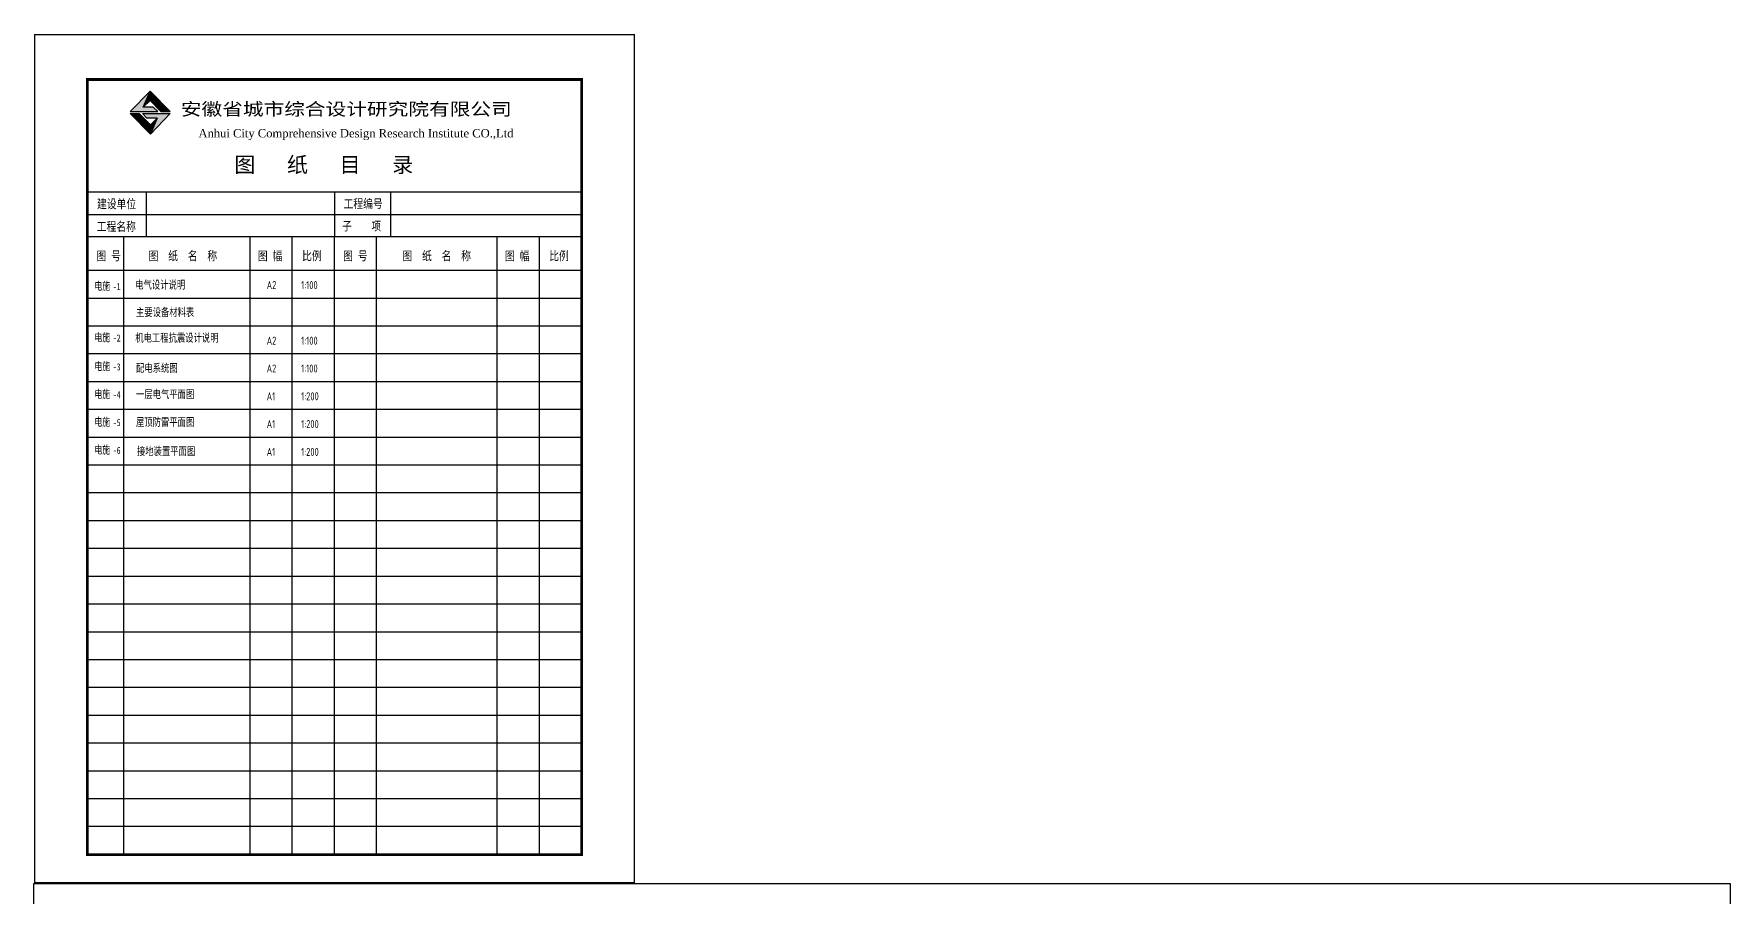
# Model space of a CAD drawing. Extents: x 69728788 to 150676229, y 20327566 to 43663798.
# Drawn here: x 75430225 to 75489625, y 20809491 to 20839715 of the extents above; entities that cross this region are included whole.
import ezdxf

# ---------------------------------------------------------------- set-up
doc = ezdxf.new("R2010")
doc.units = 0
doc.header["$LTSCALE"] = 1000
doc.header["$MEASUREMENT"] = 0
doc.layers.get('0').update_dxf_attribs({"linetype": 'CONTINUOUS'})
for name, color, linetype in [('A_DE_DETAIL_3', 144, 'CONTINUOUS'), ('PUB_TEXT', 7, 'CONTINUOUS'), ('PUB_TITLE', 4, 'CONTINUOUS')]:
    doc.layers.add(name, color=color, linetype=linetype)
doc.styles.add('-宋体', font='SimSun.ttf')
doc.styles.add('_HZDX', font='atssdeng.shx', dxfattribs={"width": 0.8, "bigfont": 'atssdchn.shx'})
doc.styles.add('_SIMPLEX9', font='SimSun.ttf', dxfattribs={"width": 0.675})
doc.styles.add('GHF', font='times.ttf')
doc.styles.add('宋体', font='SimSun.ttf', dxfattribs={"width": 0.8})
pattern_1 = [(0, (74318362.8155, 21325505.901), (1.983867188, 3.967734375), [0, -3.967734375])]

msp = doc.modelspace()

# ---------------------------------------------------------------- hatches: boundary and pattern name
at = {"lineweight": -3}
msp.add_hatch(color=1, dxfattribs=at).paths.add_polyline_path([(75434052.1, 20837152), (75434292.9, 20837710.6), (75433598.4, 20836996.9), (75434565.4, 20836996.9), (75434405, 20837152)])
at = {"layer": 'A_DE_DETAIL_3', "lineweight": -3}
for color, points in [(41, [(75434672.3, 20836993.9), (75434999.7, 20836993.9), (75434292.9, 20837710.6)]), (1, [(75434022.3, 20836927.2), (75434180.2, 20836761.5), (75434537.9, 20836761.5), (75434302.3, 20836202), (75435000.3, 20836927.2)]), (41, [(75433911.6, 20836925), (75433590.5, 20836925), (75434302.3, 20836202)])]:
    msp.add_hatch(color=color, dxfattribs=at).paths.add_polyline_path(points)
at = {"layer": 'PUB_TEXT', "lineweight": -3}
h = msp.add_hatch(dxfattribs=at)
h.set_pattern_fill('松散材料', color=256, scale=2.116125, style=0)
h.set_pattern_definition(pattern_1)
h.paths.add_polyline_path([(75434292.9, 20837382.1), (75434292.9, 20837710.6), (75434052.1, 20837152)])
h = msp.add_hatch(dxfattribs=at)
h.set_pattern_fill('松散材料', color=256, scale=2.116125, style=0)
h.set_pattern_definition(pattern_1)
h.paths.add_polyline_path([(75434672.3, 20836993.9), (75434292.9, 20837710.6), (75434292.9, 20837382.1)])
h = msp.add_hatch(dxfattribs=at)
h.set_pattern_fill('松散材料', color=256, scale=2.116125, style=0)
h.set_pattern_definition(pattern_1)
h.paths.add_polyline_path([(75433911.6, 20836925), (75434302.3, 20836202), (75434302.3, 20836535.3)])
h.paths.add_polyline_path([(75434302.3, 20836202), (75434537.9, 20836761.5), (75434302.3, 20836535.3)])

# ---------------------------------------------------------------- linework, layer by layer
at = {"lineweight": -3}
for p, q in [((75434052.1, 20837152), (75434292.9, 20837710.6)), ((75434292.9, 20837710.6), (75434672.3, 20836993.9)), ((75434022.3, 20836927.2), (75435000.3, 20836927.2)), ((75434180.2, 20836761.5), (75434022.3, 20836927.2)), ((75435000.3, 20836927.2), (75434302.3, 20836202)), ((75434302.3, 20836202), (75433590.5, 20836925)), ((75433590.5, 20836925), (75433911.6, 20836925)), ((75433911.6, 20836925), (75434302.3, 20836202)), ((75434537.9, 20836761.5), (75434180.2, 20836761.5)), ((75434537.9, 20836761.5), (75434302.3, 20836202))]:
    msp.add_line(p, q, dxfattribs=at)
at = {"layer": 'PUB_TEXT', "lineweight": -3}
for p, q in [((75434302.3, 20836535.3), (75433911.6, 20836925)), ((75434302.3, 20836535.3), (75434537.9, 20836761.5)), ((75434302.3, 20836202), (75434302.3, 20836535.3))]:
    msp.add_line(p, q, dxfattribs=at)
at = {"layer": 'PUB_TEXT', "color": 11, "lineweight": -3}
for p, q in [((75432095.3, 20834183.4), (75449403.9, 20834183.4)), ((75434160.6, 20834158.6), (75434160.6, 20832609.9)), ((75440749.6, 20834183.4), (75440749.6, 20832609.9)), ((75442716.5, 20834183.4), (75442716.5, 20832609.9)), ((75432095.3, 20833396.6), (75449403.9, 20833396.6)), ((75449403.9, 20832609.9), (75432095.3, 20832609.9)), ((75433372.1, 20810984), (75433372.1, 20832609.9)), ((75437799.3, 20810984), (75437799.3, 20832609.9)), ((75439274.5, 20810984), (75439274.5, 20832609.9)), ((75440749.6, 20810984), (75440749.6, 20832609.9)), ((75442224.8, 20810984), (75442224.8, 20832609.9)), ((75446453.6, 20810984), (75446453.6, 20832609.9)), ((75447928.8, 20810984), (75447928.8, 20832609.9)), ((75449403.9, 20831429.8), (75432095.3, 20831429.8)), ((75449403.9, 20831429.8), (75432095.3, 20831429.8)), ((75449403.9, 20830456.1), (75432095.3, 20830456.1)), ((75449403.9, 20829482.5), (75432095.3, 20829482.5)), ((75449403.9, 20828508.9), (75432095.3, 20828508.9)), ((75449403.9, 20827535.3), (75432095.3, 20827535.3)), ((75449403.9, 20826561.7), (75432095.3, 20826561.7)), ((75449403.9, 20825588.1), (75432095.3, 20825588.1)), ((75449403.9, 20824614.5), (75432095.3, 20824614.5)), ((75449403.9, 20823640.9), (75432095.3, 20823640.9)), ((75449403.9, 20822667.3), (75432095.3, 20822667.3)), ((75449403.9, 20821693.7), (75432095.3, 20821693.7)), ((75449403.9, 20820720.1), (75432095.3, 20820720.1)), ((75449403.9, 20819746.4), (75432095.3, 20819746.4)), ((75449403.9, 20818772.8), (75432095.3, 20818772.8)), ((75449403.9, 20817799.2), (75432095.3, 20817799.2)), ((75449403.9, 20816825.6), (75432095.3, 20816825.6)), ((75449403.9, 20815852), (75432095.3, 20815852)), ((75449403.9, 20814878.4), (75432095.3, 20814878.4)), ((75449403.9, 20813904.8), (75432095.3, 20813904.8)), ((75449403.9, 20812931.2), (75432095.3, 20812931.2)), ((75449403.9, 20811957.6), (75432095.3, 20811957.6))]:
    msp.add_line(p, q, dxfattribs=at)
at = {"layer": 'PUB_TEXT', "color": 2, "lineweight": -3, "const_width": 49.2}
msp.add_lwpolyline([(75430249.6, 20839690.7), (75451249.6, 20839690.7), (75451249.6, 20809990.7), (75430249.6, 20809990.7)], close=True, dxfattribs=at)
at = {"layer": 'PUB_TEXT', "color": 11, "lineweight": -3, "const_width": 98.3}
msp.add_lwpolyline([(75432095.3, 20810974.1), (75432095.3, 20838117.2), (75449403.9, 20838117.2), (75449403.9, 20810974.1)], close=True, dxfattribs=at)
at = {"layer": 'PUB_TEXT', "lineweight": -3}
for points in [[(75434405, 20837152), (75434052.1, 20837152), (75434292.9, 20837382.1), (75434672.3, 20836993.9), (75434999.7, 20836993.9), (75434292.9, 20837710.6), (75433598.4, 20836996.9), (75434565.4, 20836996.9), (75434405, 20837152)], [(75434292.9, 20837710.6), (75434292.9, 20837382.1)]]:
    msp.add_lwpolyline(points, dxfattribs=at)
at = {"layer": 'PUB_TITLE'}
msp.add_lwpolyline([(75430225.1, 20767966.1), (75430225.1, 20809966.1), (75489625.1, 20809966.1), (75489625.1, 20767966.1)], close=True, dxfattribs=at)

# ---------------------------------------------------------------- texts
at = {"color": 11, "lineweight": -3, "style": '-宋体'}
msp.add_text('图   纸   目   录', height=540.894, dxfattribs=at).set_placement((75437243.7, 20834865.7))
at = {"layer": 'PUB_TEXT', "lineweight": -3}
for s, height, style, width, p in [('安徽省城市综合设计研究院有限公司', 442.55, '宋体', 1.2, (75435369.3, 20836862.6)), ('电施', 280.28, '宋体', 0.7, (75432345.4, 20830751.8)), ('电气设计说明', 280.28, '_HZDX', 0.8, (75433772.5, 20830765.8)), ('A2', 280.28, '_HZDX', 0.8, (75438375.5, 20830780.7)), ('1:100', 280.28, '_HZDX', 0.8, (75439584.1, 20830780.7)), ('-1', 246.65, '_SIMPLEX9', 0.675, (75432988.7, 20830746.3)), ('主要设备材料表', 280.28, '_HZDX', 0.8, (75433800, 20829802.8)), ('电施', 280.28, '宋体', 0.7, (75432345.4, 20828950.7)), ('机电工程抗震设计说明', 280.28, '_HZDX', 0.8, (75433774.1, 20828908.4)), ('-2', 246.65, '_SIMPLEX9', 0.675, (75432988.7, 20828945.1)), ('A2', 280.28, '_HZDX', 0.8, (75438375.5, 20828833.5)), ('1:100', 280.28, '_HZDX', 0.8, (75439584.1, 20828833.5)), ('电施', 280.28, '宋体', 0.7, (75432345.4, 20827937.5)), ('-3', 246.65, '_SIMPLEX9', 0.675, (75432988.7, 20827931.9)), ('配电系统图', 280.28, '_HZDX', 0.8, (75433800, 20827850.4)), ('A2', 280.28, '_HZDX', 0.8, (75438375.5, 20827859.9)), ('1:100', 280.28, '_HZDX', 0.8, (75439584.1, 20827859.9)), ('电施', 280.28, '宋体', 0.7, (75432345.4, 20826963.8)), ('-4', 246.65, '_SIMPLEX9', 0.675, (75432988.7, 20826958.3)), ('一层电气平面图', 280.28, '_HZDX', 0.8, (75433800, 20826933.3)), ('A1', 280.28, '_HZDX', 0.8, (75438375.5, 20826886.3)), ('1:200', 280.28, '_HZDX', 0.8, (75439584.1, 20826886.3)), ('电施', 280.28, '宋体', 0.7, (75432345.4, 20825990.2)), ('屋顶防雷平面图', 280.28, '_HZDX', 0.8, (75433800, 20825959.6)), ('-5', 246.65, '_SIMPLEX9', 0.675, (75432988.7, 20825984.7)), ('A1', 280.28, '_HZDX', 0.8, (75438375.5, 20825912.7)), ('1:200', 280.28, '_HZDX', 0.8, (75439584.1, 20825912.7)), ('电施', 280.28, '宋体', 0.7, (75432345.4, 20825016.6)), ('-6', 246.65, '_SIMPLEX9', 0.675, (75432988.7, 20825011.1)), ('接地装置平面图', 280.28, '_HZDX', 0.8, (75433833.1, 20824938.7, 0)), ('A1', 280.28, '_HZDX', 0.8, (75438375.5, 20824939.1)), ('1:200', 280.28, '_HZDX', 0.8, (75439584.1, 20824939.1))]:
    msp.add_text(s, height=height, dxfattribs=dict(at, style=style, width=width)).set_placement(p)
at = {"layer": 'PUB_TEXT', "lineweight": -3, "style": 'GHF'}
msp.add_text('Anhui City Comprehensive Design Research Institute CO.,Ltd', height=291.563, dxfattribs=at).set_placement((75435986.4, 20836092.3))
at = {"layer": 'PUB_TEXT', "color": 11, "lineweight": -3, "style": '-宋体', "width": 0.8}
for s, height, p in [('建设单位', 314.7, (75432434, 20833609.1)), ('工程编号', 314.7, (75441067.7, 20833614.9)), ('工程名称', 314.7, (75432423.7, 20832815.7)), ('子    项', 314.7, (75441014.8, 20832831)), ('图 号', 314.7, (75432414.5, 20831789.9)), ('   图  纸  名  称', 314.702, (75433727.2, 20831789.9)), ('图 幅', 314.7, (75438067, 20831789.9)), ('比例', 314.7, (75439618.5, 20831789.9)), ('图 号', 314.7, (75441052.2, 20831789.9)), ('   图  纸  名  称', 314.702, (75442616.1, 20831789.9)), ('图 幅', 314.7, (75446721.3, 20831789.9)), ('比例', 314.7, (75448272.8, 20831789.9))]:
    msp.add_text(s, height=height, dxfattribs=at).set_placement(p)

doc.saveas('drawing.dxf')
